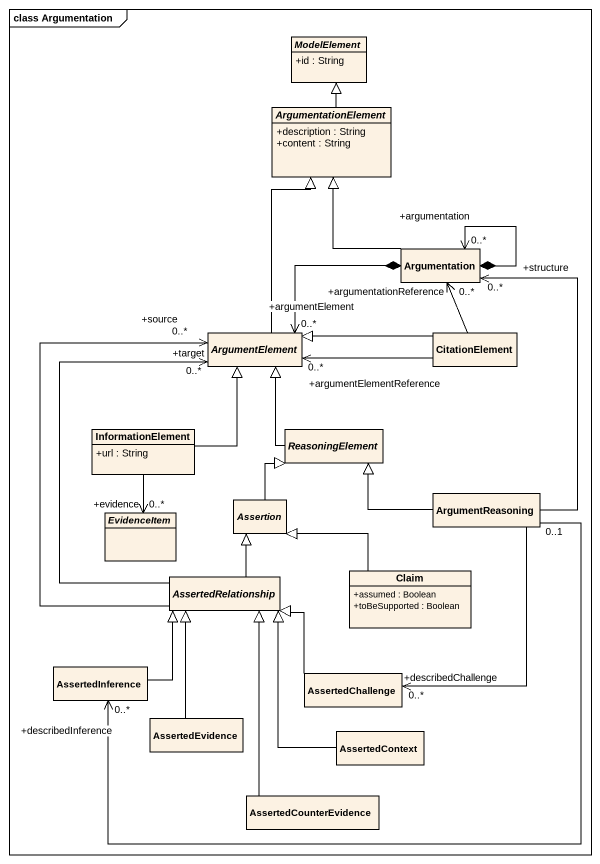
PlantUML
@startuml
mainframe class Argumentation
hide circle
hide empty members
skinparam classAttributeIconSize 0
abstract class ModelElement {
  +id : String
}
abstract class ArgumentationElement {
  +description : String
  +content : String
}
class Argumentation
abstract class ArgumentElement
class CitationElement
class InformationElement {
  +url : String
}
abstract class ReasoningElement
abstract class Assertion
class ArgumentReasoning
abstract class EvidenceItem
abstract class AssertedRelationship
class Claim {
  +assumed : Boolean
  +toBeSupported : Boolean
}
class AssertedInference
class AssertedChallenge
class AssertedEvidence
class AssertedContext
class AssertedCounterEvidence
ArgumentationElement -up-|> ModelElement
Argumentation -up-|> ArgumentationElement
Argumentation *--> "0..*\n+argumentation" Argumentation
Argumentation *-left-> "0..*\n+argumentElement" ArgumentElement
ArgumentElement -up-|> ArgumentationElement
CitationElement -up-> "+argumentationReference\n0..*" Argumentation
CitationElement -left-|> ArgumentElement
CitationElement -left-> "0..*\n+argumentElementReference" ArgumentElement
InformationElement -up-|> ArgumentElement
InformationElement --> "+evidence\n0..*" EvidenceItem
ReasoningElement -up-|> ArgumentElement
Assertion -up-|> ReasoningElement
ArgumentReasoning "0..1" -up-> "+structure\n0..*" Argumentation
ArgumentReasoning -left-|> ReasoningElement
ArgumentReasoning -left-> "0..*\n+describedInference" AssertedInference
ArgumentReasoning --> "+describedChallenge\n0..*" AssertedChallenge
AssertedRelationship -up-> "+source\n0..*" ArgumentElement
AssertedRelationship -up-> "+target\n0..*" ArgumentElement
AssertedRelationship -up-|> Assertion
Claim -left-|> Assertion
AssertedInference -up-|> AssertedRelationship
AssertedChallenge -up-|> AssertedRelationship
AssertedEvidence -up-|> AssertedRelationship
AssertedContext -up-|> AssertedRelationship
AssertedCounterEvidence -up-|> AssertedRelationship
@enduml
